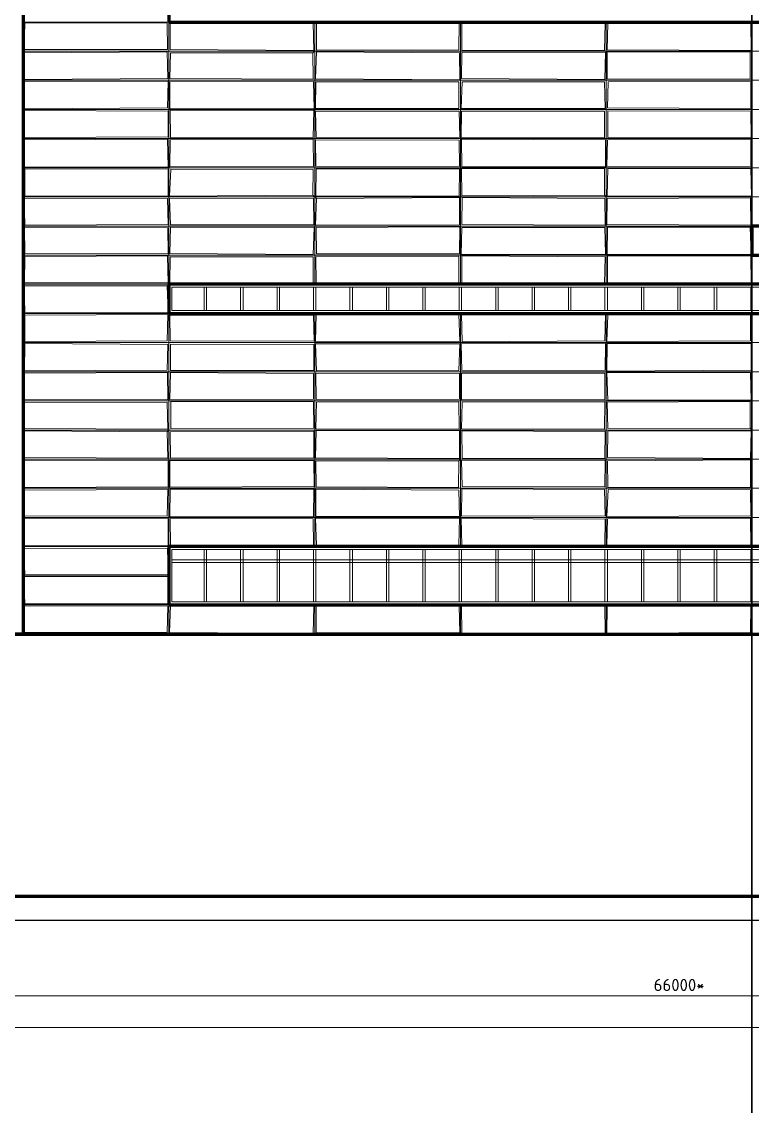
# Model space of a CAD drawing. Extents: x -50000 to 1632000, y -47600 to 308800.
# Drawn here: x 1433740 to 1463813, y -7646 to 37013 of the extents above; entities that cross this region are included whole.
import ezdxf

# ---------------------------------------------------------------- set-up
doc = ezdxf.new("R2010")
doc.units = 0
doc.header["$MEASUREMENT"] = 0
doc.layers.get('Defpoints').update_dxf_attribs({"color": 6})
doc.layers.add('2', color=7, linetype='Continuous')
doc.styles.get("Standard").update_dxf_attribs({"font": 'isocpeur.ttf'})
doc.dimstyles.get("Standard").update_dxf_attribs({"dimscale": 200, "dimtxt": 2.5, "dimasz": 1.5, "dimexe": 1.5, "dimexo": 5, "dimgap": 1, "dimtad": 1, "dimtoh": 1, "dimdec": 0, "dimrnd": 10, "dimzin": 0, "dimtxsty": 'Standard', "dimblk": 'OBLIQUE', "dimcen": 1, "dimdle": 1.5, "dimclrd": 256, "dimclre": 256, "dimclrt": 256, "dimadec": 0, "dimazin": 0, "dimtfac": 1, "dimtdec": 0, "dimtix": 1, "dimtmove": 0, "dimatfit": 3, "dimldrblk": 'NONE', "dimfxl": 1, "dimtolj": 1, "dimtzin": 0, "dimlwd": 18, "dimlwe": 18, "dimarcsym": 1})

# ---------------------------------------------------------------- blocks, each defined once
blk = doc.blocks.new('_Oblique')
at = {"color": 0, "linetype": 'ByBlock', "lineweight": -2}
blk.add_line((-0.5, -0.5), (0.5, 0.5), dxfattribs=at)
blk = doc.blocks.new('*D50')
at = {"layer": '2', "linetype": 'Continuous', "lineweight": 18, "transparency": 16777216}
blk.add_line((1570150, -4400), (1379250, -4400), dxfattribs=at)
at = {"layer": 'Defpoints', "color": 0, "linetype": 'Continuous', "transparency": 16777216}
for p in [(1379550, 0), (1569850, 0), (1379550, -4400)]:
    blk.add_point(p, dxfattribs=at)
at = {"layer": '2', "linetype": 'Continuous', "lineweight": 18, "transparency": 16777216, "xscale": 300, "yscale": 300, "zscale": 300, "rotation": 180}
blk.add_blockref('_Oblique', (1379550, -4400), dxfattribs=at)
at = {"layer": '2', "linetype": 'Continuous', "lineweight": 18, "transparency": 16777216, "xscale": 300, "yscale": 300, "zscale": 300}
blk.add_blockref('_Oblique', (1569850, -4400), dxfattribs=at)
at = {"layer": '2', "linetype": 'Continuous', "lineweight": 18, "transparency": 16777216, "insert": (1474700, -3950), "char_height": 500, "attachment_point": 5}
blk.add_mtext('\\A1;190300*', dxfattribs=at)
blk = doc.blocks.new('_None')
blk = doc.blocks.new('*D51')
at = {"layer": '2', "linetype": 'Continuous', "lineweight": 18, "transparency": 16777216}
blk.add_line((1494100, -3100), (1427500, -3100), dxfattribs=at)
at = {"layer": 'Defpoints', "color": 0, "linetype": 'Continuous', "transparency": 16777216}
for p in [(1427800, 0), (1493800, 0), (1427800, -3100)]:
    blk.add_point(p, dxfattribs=at)
at = {"layer": '2', "linetype": 'Continuous', "lineweight": 18, "transparency": 16777216, "xscale": 300, "yscale": 300, "zscale": 300, "rotation": 180}
blk.add_blockref('_Oblique', (1427800, -3100), dxfattribs=at)
at = {"layer": '2', "linetype": 'Continuous', "lineweight": 18, "transparency": 16777216, "xscale": 300, "yscale": 300, "zscale": 300}
blk.add_blockref('_Oblique', (1493800, -3100), dxfattribs=at)
at = {"layer": '2', "linetype": 'Continuous', "lineweight": 18, "transparency": 16777216, "insert": (1460800, -2650), "char_height": 500, "attachment_point": 5}
blk.add_mtext('\\A1;66000*', dxfattribs=at)

msp = doc.modelspace()

# ---------------------------------------------------------------- linework, layer by layer
at = {"layer": '2', "color": 8, "linetype": 'Continuous', "lineweight": 13}
for p, q in [((1439800, 11800), (1439800, 52600)), ((1433800, 50200), (1433800, 11800)), ((1519150, 37000), (1433800, 37000)), ((1445800, 26200), (1445800, 37000)), ((1451800, 37000), (1451800, 26200)), ((1457800, 26200), (1457800, 37000)), ((1463800, 37000), (1463800, 26200)), ((1505800, 35800), (1433800, 35800)), ((1505800, 34600), (1433800, 34600)), ((1505800, 33400), (1433800, 33400)), ((1505800, 32200), (1433800, 32200)), ((1505800, 31000), (1433800, 31000)), ((1505800, 29800), (1433800, 29800)), ((1463800, 28600), (1433800, 28600)), ((1505800, 27400), (1433800, 27400)), ((1505800, 26200), (1433800, 26200)), ((1505800, 25000), (1433800, 25000)), ((1445800, 15400), (1445800, 25000)), ((1451800, 25000), (1451800, 15400)), ((1457800, 15400), (1457800, 25000)), ((1463800, 15400), (1463800, 25000)), ((1505800, 23800), (1433800, 23800)), ((1505800, 22600), (1433800, 22600)), ((1505800, 21400), (1433800, 21400)), ((1505800, 20200), (1433800, 20200)), ((1505800, 19000), (1433800, 19000)), ((1505800, 17800), (1433800, 17800)), ((1496500, 16600), (1433800, 16600)), ((1505800, 15400), (1433800, 15400)), ((1439800, 14200), (1433800, 14200)), ((1505800, 13000), (1433800, 13000)), ((1445800, 11800), (1445800, 13000)), ((1451800, 11800), (1451800, 13000)), ((1457800, 13000), (1457800, 11800)), ((1463800, 11800), (1463800, 13000))]:
    msp.add_line(p, q, dxfattribs=at)
at = {"layer": '2', "color": 8, "linetype": 'Continuous', "lineweight": 9}
for p, q in [((1433836.3, 35868.2), (1433866.4, 36961.6)), ((1433866.4, 36961.6), (1439731.4, 36953.5)), ((1439737.7, 35874.3), (1439731.4, 36953.5)), ((1439851.2, 35861.6), (1439855.5, 36960.7)), ((1439855.5, 36960.7), (1445731.5, 36964.5)), ((1445769.2, 35825.1), (1445731.5, 36964.5)), ((1445870.8, 35841.2), (1445872.9, 36957.6)), ((1445872.9, 36957.6), (1451744.4, 36967.4)), ((1451729.7, 35854.7), (1451744.4, 36967.4)), ((1451854.9, 35847.1), (1451860, 36973.5)), ((1451860, 36973.5), (1457756.5, 36937.1)), ((1457725.8, 35825.7), (1457756.5, 36937.1)), ((1457833.6, 35853.7), (1457868, 36936.6)), ((1457868, 36936.6), (1463746.2, 36938.6)), ((1463766.3, 35827.8), (1463746.2, 36938.6)), ((1433832.7, 35732.2), (1439730.8, 35772.2)), ((1433852.2, 34635.9), (1433832.7, 35732.2)), ((1433836.3, 35868.2), (1439737.7, 35874.3)), ((1439758.9, 34670.7), (1439730.8, 35772.2)), ((1439844.1, 34669.7), (1439864.8, 35733.6)), ((1439851.2, 35861.6), (1445769.2, 35825.1)), ((1439864.8, 35733.6), (1445727.2, 35731.3)), ((1445800, 35800), (1445727.2, 35731.3)), ((1445737.7, 34642.8), (1445727.2, 35731.3)), ((1445835.9, 34658.5), (1445872.1, 35765.6)), ((1445870.8, 35841.2), (1451729.7, 35854.7)), ((1445872.1, 35765.6), (1451766.9, 35728.6)), ((1451770.8, 34625.8), (1451766.9, 35728.6)), ((1451841.8, 34671.6), (1451855.9, 35737.6)), ((1451854.9, 35847.1), (1457725.8, 35825.7)), ((1451855.9, 35737.6), (1457771, 35756.3)), ((1457744, 34629.3), (1457771, 35756.3)), ((1457833.6, 35853.7), (1463766.3, 35827.8)), ((1457833.6, 35768.2), (1463726.9, 35770.5)), ((1457838.7, 34661.4), (1457833.6, 35768.2)), ((1463732.1, 34653), (1463726.9, 35770.5)), ((1433834.1, 34530.1), (1439770.2, 34568.4)), ((1433849.8, 33428.5), (1433834.1, 34530.1)), ((1433852.2, 34635.9), (1439758.9, 34670.7)), ((1439739.1, 33472.4), (1439770.2, 34568.4)), ((1439840.4, 33427.7), (1439842.2, 34532.1)), ((1439842.2, 34532.1), (1445751.4, 34556.6)), ((1439844.1, 34669.7), (1445737.7, 34642.8)), ((1445773.4, 33426.8), (1445751.4, 34556.6)), ((1445835.9, 34658.5), (1451770.8, 34625.8)), ((1445839.6, 33433.6), (1445844.3, 34539.7)), ((1445844.3, 34539.7), (1451727.8, 34536.1)), ((1451732.3, 33441.8), (1451727.8, 34536.1)), ((1451825.7, 33438.9), (1451873.2, 34542.9)), ((1451841.8, 34671.6), (1457744, 34629.3)), ((1451873.2, 34542.9), (1457726.1, 34537.3)), ((1457763.7, 33434.6), (1457726.1, 34537.3)), ((1457838.7, 34661.4), (1463732.1, 34653)), ((1457852, 33462.3), (1457875, 34537.8)), ((1457875, 34537.8), (1463747.6, 34547.5)), ((1463759.4, 33432.3), (1463747.6, 34547.5)), ((1433829.8, 32238.4), (1433858.6, 33360)), ((1433849.8, 33428.5), (1439739.1, 33472.4)), ((1433858.6, 33360), (1439766.1, 33333.3)), ((1439769.6, 32270.6), (1439766.1, 33333.3)), ((1439840.4, 33427.7), (1445773.4, 33426.8)), ((1439851.2, 33371.5), (1445769.2, 33371.4)), ((1439871.2, 32236.3), (1439851.2, 33371.5)), ((1445737, 32249.7), (1445769.2, 33371.4)), ((1445828.2, 33328.7), (1451741.5, 33333.1)), ((1445861.1, 32238.4), (1445828.2, 33328.7)), ((1445839.6, 33433.6), (1451732.3, 33441.8)), ((1451773, 32264.6), (1451741.5, 33333.1)), ((1451825.7, 33438.9), (1457763.7, 33434.6)), ((1451832.1, 32237.8), (1451848.5, 33330.1)), ((1451848.5, 33330.1), (1457733.7, 33325.9)), ((1457730.4, 32232.2), (1457733.7, 33325.9)), ((1457852, 33462.3), (1463759.4, 33432.3)), ((1457860.9, 33343.8), (1463746.9, 33325.1)), ((1457863.1, 32247.1), (1457860.9, 33343.8)), ((1463761.3, 32236.8), (1463746.9, 33325.1)), ((1433829.8, 32238.4), (1439769.6, 32270.6)), ((1433841.1, 32144.9), (1439746.1, 32170.7)), ((1439772.8, 31026.2), (1439746.1, 32170.7)), ((1439854.2, 32141.9), (1445734.4, 32171.2)), ((1439871.2, 32236.3), (1445737, 32249.7)), ((1445756, 31044.8), (1445734.4, 32171.2)), ((1445836.9, 32155.2), (1451748.4, 32138)), ((1445842.4, 31061.8), (1445836.9, 32155.2)), ((1445861.1, 32238.4), (1451773, 32264.6)), ((1451832.1, 32237.8), (1457730.4, 32232.2)), ((1451845.7, 32172.7), (1457765, 32144.6)), ((1451852.8, 31033.2), (1451845.7, 32172.7)), ((1457848.4, 32149.1), (1463753.3, 32164.6)), ((1457863.1, 32247.1), (1463761.3, 32236.8)), ((1463749, 31052), (1463753.3, 32164.6)), ((1433841.9, 31029.6), (1433841.1, 32144.9)), ((1439841.7, 31043.6), (1439854.2, 32141.9)), ((1451755.1, 31055.6), (1451748.4, 32138)), ((1457766.8, 31033.8), (1457765, 32144.6)), ((1457826.8, 31063.5), (1457848.4, 32149.1)), ((1433841.9, 31029.6), (1439772.8, 31026.2)), ((1433871.7, 30960.1), (1439766.1, 30934.2)), ((1433872.1, 29835.7), (1433871.7, 30960.1)), ((1439766.5, 29830), (1439766.1, 30934.2)), ((1439829.4, 29825.3), (1439872.7, 30943.5)), ((1439841.7, 31043.6), (1445756, 31044.8)), ((1439872.7, 30943.5), (1445733.6, 30928.1)), ((1445730.6, 29873), (1445733.6, 30928.1)), ((1445842.4, 31061.8), (1451755.1, 31055.6)), ((1445848.6, 29828.6), (1445865.6, 30956)), ((1445865.6, 30956), (1451763.3, 30960)), ((1451745.6, 29826.7), (1451763.3, 30960)), ((1451849.4, 30963.9), (1457729, 30954.1)), ((1451851.5, 29841.2), (1451849.4, 30963.9)), ((1451852.8, 31033.2), (1457766.8, 31033.8)), ((1457726.1, 29869.4), (1457729, 30954.1)), ((1457826.8, 31063.5), (1463749, 31052)), ((1457842.3, 29835.9), (1457873.1, 30968.8)), ((1457873.1, 30968.8), (1463757.2, 30973.2)), ((1463775, 29827.7), (1463757.2, 30973.2)), ((1433837.3, 29741.6), (1439736.7, 29736.9)), ((1433869, 28641), (1433837.3, 29741.6)), ((1433872.1, 29835.7), (1439766.5, 29830)), ((1439768.7, 28664.3), (1439736.7, 29736.9)), ((1439827.2, 29733), (1445752.2, 29753.4)), ((1439859.8, 28646.3), (1439827.2, 29733)), ((1439829.4, 29825.3), (1445730.6, 29873)), ((1445800, 29800), (1445730.6, 29873)), ((1445761.8, 28649.4), (1445752.2, 29753.4)), ((1445800, 29800), (1445874.2, 29727.5)), ((1445834.2, 28639.3), (1445874.2, 29727.5)), ((1445848.6, 29828.6), (1451745.6, 29826.7)), ((1445874.2, 29727.5), (1451765.3, 29774.1)), ((1451755.9, 28645.4), (1451765.3, 29774.1)), ((1451851.5, 29841.2), (1457726.1, 29869.4)), ((1451860.6, 28662.8), (1451870.8, 29769)), ((1451870.8, 29769), (1457737.7, 29736.8)), ((1457800, 29800), (1457726.1, 29869.4)), ((1457757.9, 28629), (1457737.7, 29736.8)), ((1457831.6, 28665), (1457845.9, 29735.7)), ((1457842.3, 29835.9), (1463775, 29827.7)), ((1457845.9, 29735.7), (1463737.3, 29761.1)), ((1463746.6, 28629.4), (1463737.3, 29761.1)), ((1433869, 28641), (1439768.7, 28664.3)), ((1439859.8, 28646.3), (1445761.8, 28649.4)), ((1445834.2, 28639.3), (1451755.9, 28645.4)), ((1451860.6, 28662.8), (1457757.9, 28629)), ((1457831.6, 28665), (1463746.6, 28629.4)), ((1433851.7, 28540), (1439753.1, 28529.7)), ((1433864.8, 27471.4), (1433851.7, 28540)), ((1439771.4, 27450.2), (1439753.1, 28529.7)), ((1439832.3, 27466), (1439863.4, 28551.3)), ((1439863.4, 28551.3), (1445773.4, 28545.1)), ((1445740.6, 27427), (1445773.4, 28545.1)), ((1445863.2, 28533.5), (1451768.5, 28562.1)), ((1445868, 27451.2), (1445863.2, 28533.5)), ((1451765.9, 27448.9), (1451768.5, 28562.1)), ((1451826.1, 27429), (1451861.4, 28533.5)), ((1451861.4, 28533.5), (1457743, 28545.2)), ((1457771.8, 27441.4), (1457743, 28545.2)), ((1457834.8, 27434.6), (1457855.7, 28554.9)), ((1457855.7, 28554.9), (1463726.2, 28553.9)), ((1463761.4, 27427.5), (1463726.2, 28553.9)), ((1433857.6, 26257.1), (1433867.5, 27340.8)), ((1433864.8, 27471.4), (1439771.4, 27450.2)), ((1433867.5, 27340.8), (1439746.8, 27367.3)), ((1439763.7, 26254.4), (1439746.8, 27367.3)), ((1439832.3, 27466), (1445740.6, 27427)), ((1439836.6, 26256), (1439846.5, 27334.7)), ((1439846.5, 27334.7), (1445743.1, 27325.3)), ((1445744.2, 26253.4), (1445743.1, 27325.3)), ((1445847.1, 27329.8), (1451736.3, 27362.6)), ((1445855.9, 26261.8), (1445847.1, 27329.8)), ((1445868, 27451.2), (1451765.9, 27448.9)), ((1451732.9, 26251.3), (1451736.3, 27362.6)), ((1451826.1, 27429), (1457771.8, 27441.4)), ((1451860.6, 27371.7), (1457759.9, 27335.7)), ((1451861, 26240.2), (1451860.6, 27371.7)), ((1457725.6, 26236.7), (1457759.9, 27335.7)), ((1457834.8, 27434.6), (1463761.4, 27427.5)), ((1457852.3, 27370.7), (1463747.5, 27360.8)), ((1457854.5, 26230.4), (1457852.3, 27370.7)), ((1463769.4, 26252.6), (1463747.5, 27360.8)), ((1433835.1, 26138.2), (1439730.2, 26137.9)), ((1433872.1, 25059.5), (1433835.1, 26138.2)), ((1433857.6, 26257.1), (1439763.7, 26254.4)), ((1439774.4, 25044.8), (1439730.2, 26137.9)), ((1439836.6, 26256), (1445744.2, 26253.4)), ((1445855.9, 26261.8), (1451732.9, 26251.3)), ((1451861, 26240.2), (1457725.6, 26236.7)), ((1457854.5, 26230.4), (1463769.4, 26252.6)), ((1433872.1, 25059.5), (1439774.4, 25044.8)), ((1433862.4, 24926), (1439749.2, 24957.2)), ((1433867.1, 23838.6), (1433862.4, 24926)), ((1439733.2, 23869.3), (1439749.2, 24957.2)), ((1439834.7, 24933.2), (1445747.6, 24929.4)), ((1439847.8, 23869.8), (1439834.7, 24933.2)), ((1445774.2, 23858.3), (1445747.6, 24929.4)), ((1445833.8, 23843.1), (1445863.8, 24957.7)), ((1445863.8, 24957.7), (1451729.4, 24962.8)), ((1451769.4, 23855.9), (1451729.4, 24962.8)), ((1451842.3, 24964.2), (1457767.8, 24972)), ((1451864.2, 23832.6), (1451842.3, 24964.2)), ((1457742.2, 23874.9), (1457767.8, 24972)), ((1457832.4, 23842.1), (1457863, 24931.8)), ((1457863, 24931.8), (1463743.7, 24958.8)), ((1463732.6, 23866.6), (1463743.7, 24958.8)), ((1433853.3, 22637.3), (1433863.4, 23760.4)), ((1433863.4, 23760.4), (1439758.1, 23727.6)), ((1433867.1, 23838.6), (1439733.2, 23869.3)), ((1439728.7, 22667.6), (1439758.1, 23727.6)), ((1439847.8, 23869.8), (1445774.2, 23858.3)), ((1439862.3, 23738.7), (1445767, 23727.8)), ((1439869.2, 22644.7), (1439862.3, 23738.7)), ((1445765.1, 22645.4), (1445767, 23727.8)), ((1445830.3, 23752.3), (1451771.7, 23748.2)), ((1445871, 22632.9), (1445830.3, 23752.3)), ((1445833.8, 23843.1), (1451769.4, 23855.9)), ((1451731.7, 22647.7), (1451771.7, 23748.2)), ((1451832.2, 23749.9), (1457770.1, 23766.7)), ((1451852.5, 22650.9), (1451832.2, 23749.9)), ((1451864.2, 23832.6), (1457742.2, 23874.9)), ((1457761.7, 22667.7), (1457770.1, 23766.7)), ((1457829.3, 22625.1), (1457842.7, 23761.4)), ((1457832.4, 23842.1), (1463732.6, 23866.6)), ((1457842.7, 23761.4), (1463760.6, 23765.8)), ((1463770.1, 22663.9), (1463760.6, 23765.8)), ((1433828.6, 21437.7), (1433848.7, 22544.3)), ((1433848.7, 22544.3), (1439744.8, 22562.8)), ((1433853.3, 22637.3), (1439728.7, 22667.6)), ((1439754.9, 21457.2), (1439744.8, 22562.8)), ((1439836.2, 21452.3), (1439858.8, 22573.1)), ((1439858.8, 22573.1), (1445751.9, 22530.9)), ((1439869.2, 22644.7), (1445765.1, 22645.4)), ((1445757.4, 21464.8), (1445751.9, 22530.9)), ((1445845.4, 22536.3), (1451763.5, 22529.2)), ((1445863.7, 21461.6), (1445845.4, 22536.3)), ((1445871, 22632.9), (1451731.7, 22647.7)), ((1451766.2, 21464.9), (1451763.5, 22529.2)), ((1451842.5, 21441.5), (1451846.5, 22544.4)), ((1451846.5, 22544.4), (1457746.3, 22542.6)), ((1451852.5, 22650.9), (1457761.7, 22667.7)), ((1457739.5, 21452.5), (1457746.3, 22542.6)), ((1457829.3, 22625.1), (1463770.1, 22663.9)), ((1457830.5, 22566.9), (1463741.4, 22552)), ((1457861.1, 21433.4), (1457830.5, 22566.9)), ((1463763.4, 21434.9), (1463741.4, 22552)), ((1433828.6, 21437.7), (1439754.9, 21457.2)), ((1439836.2, 21452.3), (1445757.4, 21464.8)), ((1445863.7, 21461.6), (1451766.2, 21464.9)), ((1451842.5, 21441.5), (1457739.5, 21452.5)), ((1433825.8, 21339.1), (1439731.1, 21349.3)), ((1433826.5, 20258.5), (1433825.8, 21339.1)), ((1439749.3, 20237.4), (1439731.1, 21349.3)), ((1439872.8, 21371.9), (1445758, 21364.7)), ((1439872.9, 20243.3), (1439872.8, 21371.9)), ((1445762.8, 20273.1), (1445758, 21364.7)), ((1445849, 20252.8), (1445870.2, 21343.8)), ((1445870.2, 21343.8), (1451729.2, 21361.8)), ((1451753.6, 20238.7), (1451729.2, 21361.8)), ((1451848.3, 20249.8), (1451870.1, 21346.3)), ((1451870.1, 21346.3), (1457738.7, 21355.8)), ((1457735.1, 20236.9), (1457738.7, 21355.8)), ((1457843.2, 21345.8), (1463732.3, 21370.5)), ((1457870.1, 20260.1), (1457843.2, 21345.8)), ((1457861.1, 21433.4), (1463763.4, 21434.9)), ((1463727.7, 20274.7), (1463732.3, 21370.5)), ((1433826.5, 20258.5), (1439749.3, 20237.4)), ((1433838.9, 20170.5), (1439728.3, 20129.6)), ((1433858, 19066.2), (1433838.9, 20170.5)), ((1439800, 20200), (1439728.3, 20129.6)), ((1439749.7, 19044.9), (1439728.3, 20129.6)), ((1439844.8, 20130), (1445765, 20155.2)), ((1439867.6, 19045), (1439844.8, 20130)), ((1439872.9, 20243.3), (1445762.8, 20273.1)), ((1445764, 19053.8), (1445765, 20155.2)), ((1445838.5, 19051.5), (1445866.2, 20169.6)), ((1445849, 20252.8), (1451753.6, 20238.7)), ((1445866.2, 20169.6), (1451763.5, 20174.6)), ((1451757.5, 19025), (1451763.5, 20174.6)), ((1451848.3, 20249.8), (1457735.1, 20236.9)), ((1451851, 20171.7), (1457760.5, 20138.6)), ((1451867, 19039.8), (1451851, 20171.7)), ((1457748.9, 19031.7), (1457760.5, 20138.6)), ((1457852.3, 19074.5), (1457863.5, 20146.7)), ((1457863.5, 20146.7), (1463766.4, 20160.7)), ((1457870.1, 20260.1), (1463727.7, 20274.7)), ((1463800, 20200), (1463727.7, 20274.7)), ((1463734.1, 19030.8), (1463766.4, 20160.7)), ((1433826.8, 18959.9), (1439773.7, 18931.1)), ((1433840.8, 17838.8), (1433826.8, 18959.9)), ((1433858, 19066.2), (1439749.7, 19044.9)), ((1439768, 17860.2), (1439773.7, 18931.1)), ((1439835.1, 18941.1), (1445766.3, 18948.5)), ((1439836.4, 17852.2), (1439835.1, 18941.1)), ((1439867.6, 19045), (1445764, 19053.8)), ((1445774.2, 17868.8), (1445766.3, 18948.5)), ((1445838.5, 19051.5), (1451757.5, 19025)), ((1445841.5, 18936.8), (1451728, 18927.3)), ((1445858.2, 17865.7), (1445841.5, 18936.8)), ((1451726, 17830.3), (1451728, 18927.3)), ((1451800, 19000), (1451728, 18927.3)), ((1451840.9, 18941.9), (1457754.4, 18953.3)), ((1451866.5, 17873.8), (1451840.9, 18941.9)), ((1451867, 19039.8), (1457748.9, 19031.7)), ((1457746.5, 17855.4), (1457754.4, 18953.3)), ((1457852.3, 19074.5), (1463734.1, 19030.8)), ((1457855.3, 18928.9), (1463744, 18966.8)), ((1457871.3, 17834.6), (1457855.3, 18928.9)), ((1463743.2, 17848.9), (1463744, 18966.8)), ((1439836.4, 17852.2), (1445774.2, 17868.8)), ((1445858.2, 17865.7), (1451726, 17830.3)), ((1451866.5, 17873.8), (1457746.5, 17855.4)), ((1433840.8, 17838.8), (1439768, 17860.2)), ((1433854.4, 16673.2), (1433854.7, 17729.3)), ((1433854.7, 17729.3), (1439755.1, 17756.7)), ((1439725.8, 16653.2), (1439755.1, 17756.7)), ((1439833.6, 16630.8), (1439856.5, 17766.9)), ((1439856.5, 17766.9), (1445767.6, 17763.7)), ((1445752.5, 16630.2), (1445767.6, 17763.7)), ((1445844.3, 17767.9), (1451732.6, 17728.6)), ((1445849.5, 16641.5), (1445844.3, 17767.9)), ((1451763.4, 16637.5), (1451732.6, 17728.6)), ((1451837.7, 16647.7), (1451858.9, 17774.3)), ((1451858.9, 17774.3), (1457736.4, 17744.6)), ((1457757.4, 16671.9), (1457736.4, 17744.6)), ((1457831.1, 16634.5), (1457874.1, 17750.8)), ((1457871.3, 17834.6), (1463743.2, 17848.9)), ((1457874.1, 17750.8), (1463740.1, 17732.5)), ((1463750.4, 16660.8), (1463740.1, 17732.5)), ((1433838, 16550.3), (1439766.4, 16546)), ((1433838.9, 15440.5), (1433838, 16550.3)), ((1433854.4, 16673.2), (1439725.8, 16653.2)), ((1439774.7, 15430.5), (1439766.4, 16546)), ((1439833.6, 16630.8), (1445752.5, 16630.2)), ((1439849, 16554.3), (1445738.7, 16545.2)), ((1439862.3, 15444.2), (1439849, 16554.3)), ((1445745.1, 15465.7), (1445738.7, 16545.2)), ((1445835.3, 16553.4), (1451759.6, 16566.8)), ((1445874.6, 15458.5), (1445835.3, 16553.4)), ((1445849.5, 16641.5), (1451763.4, 16637.5)), ((1451731.5, 15472.6), (1451759.6, 16566.8)), ((1457758.9, 16526.7), (1451836.4, 16558.4)), ((1451836.4, 16558.4), (1451854.6, 15459)), ((1451837.7, 16647.7), (1457757.4, 16671.9)), ((1457743.1, 15444.3), (1457758.9, 16526.7)), ((1457825.7, 15441.5), (1457850.7, 16544)), ((1457831.1, 16634.5), (1463750.4, 16660.8)), ((1457850.7, 16544), (1463734.1, 16567.8)), ((1463757.2, 15461.4), (1463734.1, 16567.8)), ((1433825.7, 15326.7), (1439737.7, 15336.5)), ((1433866, 14256.5), (1433825.7, 15326.7)), ((1433838.9, 15440.5), (1439774.7, 15430.5)), ((1439769.7, 14268), (1439737.7, 15336.5)), ((1439862.3, 15444.2), (1445745.1, 15465.7)), ((1445874.6, 15458.5), (1451731.5, 15472.6)), ((1451854.6, 15459), (1457743.1, 15444.3)), ((1457825.7, 15441.5), (1463757.2, 15461.4)), ((1433830.8, 14158.8), (1439752.1, 14165.8)), ((1433873.4, 13047.3), (1433830.8, 14158.8)), ((1433866, 14256.5), (1439769.7, 14268)), ((1439768.8, 13040.1), (1439752.1, 14165.8)), ((1433827.8, 12963.2), (1439754.2, 12941.8)), ((1433854.3, 11860.1), (1433827.8, 12963.2)), ((1433873.4, 13047.3), (1439768.8, 13040.1)), ((1439830.4, 11865.7), (1439860.7, 12970.4)), ((1439860.7, 12970.4), (1445769.3, 12927.7)), ((1445858.5, 12953.5), (1451747.2, 12967)), ((1445866.2, 11843.8), (1445858.5, 12953.5)), ((1451769.2, 11851.2), (1451747.2, 12967)), ((1451836.9, 12960.8), (1457745.4, 12966.2)), ((1451858.2, 11840.5), (1451836.9, 12960.8)), ((1457755, 11854.8), (1457745.4, 12966.2)), ((1457843.2, 12935.1), (1463750.6, 12968.2)), ((1463739.9, 11860.2), (1463750.6, 12968.2)), ((1439733.1, 11865.3), (1439754.2, 12941.8)), ((1445737.9, 11826.2), (1445769.3, 12927.7)), ((1457825.1, 11840.3), (1457843.2, 12935.1)), ((1433854.3, 11860.1), (1439733.1, 11865.3)), ((1439830.4, 11865.7), (1445737.9, 11826.2)), ((1445866.2, 11843.8), (1451769.2, 11851.2)), ((1451858.2, 11840.5), (1457755, 11854.8)), ((1457825.1, 11840.3), (1463739.9, 11860.2))]:
    msp.add_line(p, q, dxfattribs=at)
at = {"layer": '2', "linetype": 'Continuous', "lineweight": 20}
for p, q in [((1439920, 25120), (1439920, 26080)), ((1439920, 26080), (1487680, 26080)), ((1441250, 26080), (1441250, 25120)), ((1441350, 25120), (1441350, 26080)), ((1442750, 26080), (1442750, 25120)), ((1442850, 25120), (1442850, 26080)), ((1444250, 26080), (1444250, 25120)), ((1444350, 25120), (1444350, 26080)), ((1445750, 26080), (1445750, 25120)), ((1445850, 25120), (1445850, 26080)), ((1447250, 26080), (1447250, 25120)), ((1447350, 25120), (1447350, 26080)), ((1448750, 26080), (1448750, 25120)), ((1448850, 25120), (1448850, 26080)), ((1450250, 26080), (1450250, 25120)), ((1450350, 25120), (1450350, 26080)), ((1451750, 26080), (1451750, 25120)), ((1451850, 25120), (1451850, 26080)), ((1453250, 26080), (1453250, 25120)), ((1453350, 25120), (1453350, 26080)), ((1454750, 26080), (1454750, 25120)), ((1454850, 25120), (1454850, 26080)), ((1456250, 26080), (1456250, 25120)), ((1456350, 25120), (1456350, 26080)), ((1457750, 26080), (1457750, 25120)), ((1457850, 25120), (1457850, 26080)), ((1459250, 26080), (1459250, 25120)), ((1459350, 25120), (1459350, 26080)), ((1460750, 26080), (1460750, 25120)), ((1460850, 25120), (1460850, 26080)), ((1462250, 26080), (1462250, 25120)), ((1462350, 25120), (1462350, 26080)), ((1463750, 26080), (1463750, 25120)), ((1487680, 25120), (1439920, 25120)), ((1439920, 13120), (1439920, 15280)), ((1439920, 15280), (1487680, 15280)), ((1441250, 15280), (1441250, 13120)), ((1441350, 13120), (1441350, 15280)), ((1442750, 15280), (1442750, 13120)), ((1442850, 13120), (1442850, 15280)), ((1444250, 15280), (1444250, 13120)), ((1444350, 13120), (1444350, 15280)), ((1445750, 15280), (1445750, 13120)), ((1445850, 13120), (1445850, 15280)), ((1447250, 15280), (1447250, 13120)), ((1447350, 13120), (1447350, 15280)), ((1448750, 15280), (1448750, 13120)), ((1448850, 13120), (1448850, 15280)), ((1450250, 15280), (1450250, 13120)), ((1450350, 13120), (1450350, 15280)), ((1451750, 15280), (1451750, 13120)), ((1451850, 13120), (1451850, 15280)), ((1453250, 15280), (1453250, 13120)), ((1453350, 13120), (1453350, 15280)), ((1454750, 15280), (1454750, 13120)), ((1454850, 13120), (1454850, 15280)), ((1456250, 15280), (1456250, 13120)), ((1456350, 13120), (1456350, 15280)), ((1457750, 15280), (1457750, 13120)), ((1457850, 13120), (1457850, 15280)), ((1459250, 15280), (1459250, 13120)), ((1459350, 13120), (1459350, 15280)), ((1460750, 15280), (1460750, 13120)), ((1460850, 13120), (1460850, 15280)), ((1462250, 15280), (1462250, 13120)), ((1462350, 13120), (1462350, 15280)), ((1463750, 15280), (1463750, 13120)), ((1439920, 14850), (1487680, 14850)), ((1439920, 14750), (1487680, 14750)), ((1487680, 13120), (1439920, 13120))]:
    msp.add_line(p, q, dxfattribs=at)
at = {"layer": '2', "linetype": 'Continuous', "lineweight": 70}
msp.add_line((1427500, 11800), (1493500, 11800), dxfattribs=at)
at = {"layer": '2', "linetype": 'Continuous', "lineweight": 100}
msp.add_line((1369552.2, 1000), (1502500, 1000), dxfattribs=at)
at = {"layer": '2', "linetype": 'Continuous', "lineweight": 70}
for points in [[(1432300, 49000), (1433800, 49000), (1433800, 11800), (1432300, 11800)], [(1439800, 37000), (1487800, 37000), (1487800, 38200), (1439800, 38200)], [(1463800, 27400), (1481800, 27400), (1481800, 29800), (1469800, 29800), (1469800, 28600), (1463800, 28600)], [(1439800, 25000), (1487800, 25000), (1487800, 26200), (1439800, 26200)], [(1439800, 13000), (1487800, 13000), (1487800, 15400), (1439800, 15400)]]:
    msp.add_lwpolyline(points, close=True, dxfattribs=at)
at = {"layer": 'Defpoints'}
msp.add_line((1632000, 0), (-50000, 0), dxfattribs=at)
for points in [[(1295600, -47600), (1463800, -47600), (1463800, 71200), (1295600, 71200)], [(1463800, -47600), (1632000, -47600), (1632000, 71200), (1463800, 71200)]]:
    msp.add_lwpolyline(points, close=True, dxfattribs=at)
at = {"layer": 'Defpoints', "ltscale": 200}
msp.add_lwpolyline([(1463800, 71200), (1463800, -47600)], dxfattribs=at)

# ---------------------------------------------------------------- dimensions: what is measured, and where the dimension line sits
at = {"layer": '2', "linetype": 'Continuous', "lineweight": 18}
for base, p1, p2, override, picture, middle in [((1379550, -4400), (1569850, 0), (1379550, 0), {"dimse1": 1, "dimse2": 1, "dimsd1": 0, "dimsd2": 0}, '*D50', (1474700, -3950)), ((1427800, -3100), (1493800, 0), (1427800, 0), {"dimse1": 1, "dimse2": 1}, '*D51', (1460800, -2650))]:
    dim = msp.add_linear_dim(base=base, p1=p1, p2=p2, angle=180, text='<>*', dimstyle='Standard', override=override, dxfattribs=at)
    dim.commit()
    dim.dimension.update_dxf_attribs({"geometry": picture, "text_midpoint": middle})

doc.saveas('drawing.dxf')
